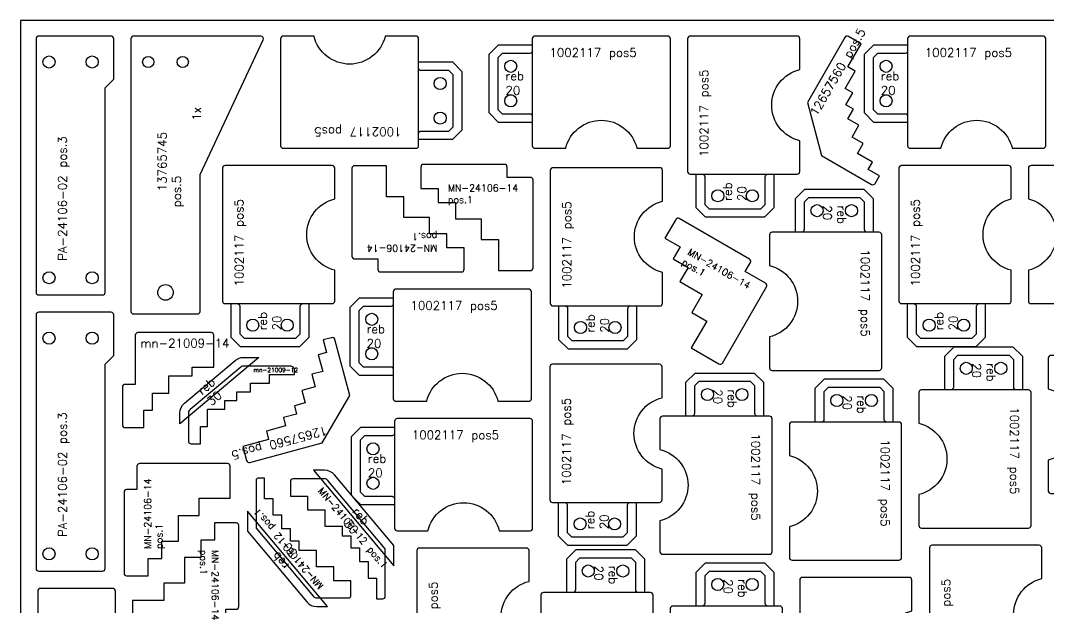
# Model space of a CAD drawing. Header units: millimetres. Extents: x 7875 to 10375, y -105 to 1860.
# Drawn here: x 7875 to 9066, y 1180 to 1860 of the extents above; entities that cross this region are included whole.
import ezdxf

# ---------------------------------------------------------------- set-up
doc = ezdxf.new("R2010")
doc.units = ezdxf.units.MM
for name, color, linetype in [('1002117', 7, 'Continuous'), ('12657560', 7, 'Continuous'), ('13765745v0', 7, 'Continuous'), ('MN-21009-12', 7, 'Continuous'), ('MN-21009-14', 7, 'Continuous'), ('MN-24106-12', 7, 'Continuous'), ('MN-24106-14', 7, 'Continuous'), ('PA-24106-02', 7, 'Continuous'), ('PA-25201-03', 7, 'Continuous'), ('reb 30', 6, 'Continuous'), ('Rebaixo', 6, 'Continuous'), ('sheet', 24, 'Continuous'), ('Texto', 7, 'Continuous')]:
    doc.layers.add(name, color=color, linetype=linetype)
doc.styles.get("Standard").update_dxf_attribs({"font": 'txt.shx'})

msp = doc.modelspace()

# ---------------------------------------------------------------- linework, layer by layer
at = {"layer": '1002117', "color": 4}
for points in [[(8179.4, 1842, 0.414214), (8176.4, 1839), (8176.4, 1715, 0.414214), (8179.4, 1712), (8333.4, 1712, 0.414214), (8336.4, 1715), (8336.4, 1729, -0.414214), (8339.4, 1732), (8371.4, 1732), (8376.4, 1737), (8376.4, 1797), (8371.4, 1802), (8339.4, 1802, -0.414214), (8336.4, 1805), (8336.4, 1839, 0.414214), (8333.4, 1842), (8297.7, 1842, -0.786796), (8215.1, 1842)], [(8625.1, 1712, 0.414214), (8628.1, 1715), (8628.1, 1839, 0.414214), (8625.1, 1842), (8471.1, 1842, 0.414214), (8468.1, 1839), (8468.1, 1825, -0.414214), (8465.1, 1822), (8433.1, 1822), (8428.1, 1817), (8428.1, 1757), (8433.1, 1752), (8465.1, 1752, -0.414214), (8468.1, 1749), (8468.1, 1715, 0.414214), (8471.1, 1712), (8506.8, 1712, -0.786796), (8589.4, 1712)], [(8778.1, 1839, 0.414214), (8775.1, 1842), (8651.1, 1842, 0.414214), (8648.1, 1839), (8648.1, 1685, 0.414214), (8651.1, 1682), (8665.1, 1682, -0.414214), (8668.1, 1679), (8668.1, 1647), (8673.1, 1642), (8733.1, 1642), (8738.1, 1647), (8738.1, 1679, -0.414214), (8741.1, 1682), (8775.1, 1682, 0.414214), (8778.1, 1685), (8778.1, 1720.7, -0.786796), (8778.1, 1803.3)], [(9060.1, 1712, 0.414214), (9063.1, 1715), (9063.1, 1839, 0.414214), (9060.1, 1842), (8906.1, 1842, 0.414214), (8903.1, 1839), (8903.1, 1825, -0.414214), (8900.1, 1822), (8868.1, 1822), (8863.1, 1817), (8863.1, 1757), (8868.1, 1752), (8900.1, 1752, -0.414214), (8903.1, 1749), (8903.1, 1715, 0.414214), (8906.1, 1712), (8941.7, 1712, -0.786796), (9024.4, 1712)], [(9043.1, 1535, 0.414214), (9046.1, 1532), (9170.1, 1532, 0.414214), (9173.1, 1535), (9173.1, 1689, 0.414214), (9170.1, 1692), (9156.1, 1692, -0.414214), (9153.1, 1695), (9153.1, 1727), (9148.1, 1732), (9088.1, 1732), (9083.1, 1727), (9083.1, 1695, -0.414214), (9080.1, 1692), (9046.1, 1692, 0.414214), (9043.1, 1689), (9043.1, 1653.3, -0.786796), (9043.1, 1570.7)], [(8239.1, 1689, 0.414214), (8236.1, 1692), (8112.1, 1692, 0.414214), (8109.1, 1689), (8109.1, 1535, 0.414214), (8112.1, 1532), (8126.1, 1532, -0.414214), (8129.1, 1529), (8129.1, 1497), (8134.1, 1492), (8194.1, 1492), (8199.1, 1497), (8199.1, 1529, -0.414214), (8202.1, 1532), (8236.1, 1532, 0.414214), (8239.1, 1535), (8239.1, 1570.7, -0.786796), (8239.1, 1653.3)], [(9023.1, 1689, 0.414214), (9020.1, 1692), (8896.1, 1692, 0.414214), (8893.1, 1689), (8893.1, 1535, 0.414214), (8896.1, 1532), (8910.1, 1532, -0.414214), (8913.1, 1529), (8913.1, 1497), (8918.1, 1492), (8978.1, 1492), (8983.1, 1497), (8983.1, 1529, -0.414214), (8986.1, 1532), (9020.1, 1532, 0.414214), (9023.1, 1535), (9023.1, 1570.7, -0.786796), (9023.1, 1653.3)], [(8619, 1686.4, 0.414214), (8616, 1689.4), (8492, 1689.4, 0.414214), (8489, 1686.4), (8489, 1532.4, 0.414214), (8492, 1529.4), (8506, 1529.4, -0.414214), (8509, 1526.4), (8509, 1494.4), (8514, 1489.4), (8574, 1489.4), (8579, 1494.4), (8579, 1526.4, -0.414214), (8582, 1529.4), (8616, 1529.4, 0.414214), (8619, 1532.4), (8619, 1568.1, -0.786796), (8619, 1650.7)], [(8743.1, 1457.7, 0.414214), (8746.1, 1454.7), (8870.1, 1454.7, 0.414214), (8873.1, 1457.7), (8873.1, 1611.7, 0.414214), (8870.1, 1614.7), (8856.1, 1614.7, -0.414214), (8853.1, 1617.7), (8853.1, 1649.7), (8848.1, 1654.7), (8788.1, 1654.7), (8783.1, 1649.7), (8783.1, 1617.7, -0.414214), (8780.1, 1614.7), (8746.1, 1614.7, 0.414214), (8743.1, 1611.7), (8743.1, 1576, -0.786796), (8743.1, 1493.4)], [(8464, 1418.8, 0.414214), (8467, 1421.8), (8467, 1545.8, 0.414214), (8464, 1548.8), (8310, 1548.8, 0.414214), (8307, 1545.8), (8307, 1531.8, -0.414214), (8304, 1528.8), (8272, 1528.8), (8267, 1523.8), (8267, 1463.8), (8272, 1458.8), (8304, 1458.8, -0.414214), (8307, 1455.8), (8307, 1421.8, 0.414214), (8310, 1418.8), (8345.7, 1418.8, -0.786796), (8428.3, 1418.8)], [(9066.1, 1315, 0.414214), (9069.1, 1312), (9193.1, 1312, 0.414214), (9196.1, 1315), (9196.1, 1469, 0.414214), (9193.1, 1472), (9179.1, 1472, -0.414214), (9176.1, 1475), (9176.1, 1507), (9171.1, 1512), (9111.1, 1512), (9106.1, 1507), (9106.1, 1475, -0.414214), (9103.1, 1472), (9069.1, 1472, 0.414214), (9066.1, 1469), (9066.1, 1433.3, -0.786796), (9066.1, 1350.7)], [(8916.1, 1275, 0.414214), (8919.1, 1272), (9043.1, 1272, 0.414214), (9046.1, 1275), (9046.1, 1429, 0.414214), (9043.1, 1432), (9029.1, 1432, -0.414214), (9026.1, 1435), (9026.1, 1467), (9021.1, 1472), (8961.1, 1472), (8956.1, 1467), (8956.1, 1435, -0.414214), (8953.1, 1432), (8919.1, 1432, 0.414214), (8916.1, 1429), (8916.1, 1393.3, -0.786796), (8916.1, 1310.7)], [(8618.5, 1458.7, 0.414214), (8615.5, 1461.7), (8491.5, 1461.7, 0.414214), (8488.5, 1458.7), (8488.5, 1304.7, 0.414214), (8491.5, 1301.7), (8505.5, 1301.7, -0.414214), (8508.5, 1298.7), (8508.5, 1266.7), (8513.5, 1261.7), (8573.5, 1261.7), (8578.5, 1266.7), (8578.5, 1298.7, -0.414214), (8581.5, 1301.7), (8615.5, 1301.7, 0.414214), (8618.5, 1304.7), (8618.5, 1340.3, -0.786796), (8618.5, 1423)], [(8616.1, 1244.6, 0.414214), (8619.1, 1241.6), (8743.1, 1241.6, 0.414214), (8746.1, 1244.6), (8746.1, 1398.6, 0.414214), (8743.1, 1401.6), (8729.1, 1401.6, -0.414214), (8726.1, 1404.6), (8726.1, 1436.6), (8721.1, 1441.6), (8661.1, 1441.6), (8656.1, 1436.6), (8656.1, 1404.6, -0.414214), (8653.1, 1401.6), (8619.1, 1401.6, 0.414214), (8616.1, 1398.6), (8616.1, 1363, -0.786796), (8616.1, 1280.3)], [(8766.1, 1237.7, 0.414214), (8769.1, 1234.7), (8893.1, 1234.7, 0.414214), (8896.1, 1237.7), (8896.1, 1391.7, 0.414214), (8893.1, 1394.7), (8879.1, 1394.7, -0.414214), (8876.1, 1397.7), (8876.1, 1429.7), (8871.1, 1434.7), (8811.1, 1434.7), (8806.1, 1429.7), (8806.1, 1397.7, -0.414214), (8803.1, 1394.7), (8769.1, 1394.7, 0.414214), (8766.1, 1391.7), (8766.1, 1356, -0.786796), (8766.1, 1273.4)], [(8465.5, 1268.8, 0.414214), (8468.5, 1271.8), (8468.5, 1395.8, 0.414214), (8465.5, 1398.8), (8311.5, 1398.8, 0.414214), (8308.5, 1395.8), (8308.5, 1381.8, -0.414214), (8305.5, 1378.8), (8273.5, 1378.8), (8268.5, 1373.8), (8268.5, 1313.8), (8273.5, 1308.8), (8305.5, 1308.8, -0.414214), (8308.5, 1305.8), (8308.5, 1271.8, 0.414214), (8311.5, 1268.8), (8347.2, 1268.8, -0.786796), (8429.8, 1268.8)], [(9058.5, 1249, 0.414214), (9055.5, 1252), (8931.5, 1252, 0.414214), (8928.5, 1249), (8928.5, 1095, 0.414214), (8931.5, 1092), (8945.5, 1092, -0.414214), (8948.5, 1089), (8948.5, 1057), (8953.5, 1052), (9013.5, 1052), (9018.5, 1057), (9018.5, 1089, -0.414214), (9021.5, 1092), (9055.5, 1092, 0.414214), (9058.5, 1095), (9058.5, 1130.7, -0.786796), (9058.5, 1213.3)], [(8464.3, 1245.8, 0.414214), (8461.3, 1248.8), (8337.3, 1248.8, 0.414214), (8334.3, 1245.8), (8334.3, 1091.8, 0.414214), (8337.3, 1088.8), (8351.3, 1088.8, -0.414214), (8354.3, 1085.8), (8354.3, 1053.8), (8359.3, 1048.8), (8419.3, 1048.8), (8424.3, 1053.8), (8424.3, 1085.8, -0.414214), (8427.3, 1088.8), (8461.3, 1088.8, 0.414214), (8464.3, 1091.8), (8464.3, 1127.5, -0.786796), (8464.3, 1210.1)], [(8478, 1040.2, 0.414214), (8481, 1037.2), (8605, 1037.2, 0.414214), (8608, 1040.2), (8608, 1194.2, 0.414214), (8605, 1197.2), (8591, 1197.2, -0.414214), (8588, 1200.2), (8588, 1232.2), (8583, 1237.2), (8523, 1237.2), (8518, 1232.2), (8518, 1200.2, -0.414214), (8515, 1197.2), (8481, 1197.2, 0.414214), (8478, 1194.2), (8478, 1158.5, -0.786796), (8478, 1075.9)], [(8628, 1024.6, 0.414214), (8631, 1021.6), (8755, 1021.6, 0.414214), (8758, 1024.6), (8758, 1178.6, 0.414214), (8755, 1181.6), (8741, 1181.6, -0.414214), (8738, 1184.6), (8738, 1216.6), (8733, 1221.6), (8673, 1221.6), (8668, 1216.6), (8668, 1184.6, -0.414214), (8665, 1181.6), (8631, 1181.6, 0.414214), (8628, 1178.6), (8628, 1143, -0.786796), (8628, 1060.3)], [(8908, 1211.7, 0.414214), (8905, 1214.7), (8781, 1214.7, 0.414214), (8778, 1211.7), (8778, 1057.7, 0.414214), (8781, 1054.7), (8795, 1054.7, -0.414214), (8798, 1051.7), (8798, 1019.7), (8803, 1014.7), (8863, 1014.7), (8868, 1019.7), (8868, 1051.7, -0.414214), (8871, 1054.7), (8905, 1054.7, 0.414214), (8908, 1057.7), (8908, 1093.4, -0.786796), (8908, 1176)]]:
    msp.add_lwpolyline(points, format="xyb", close=True, dxfattribs=at)
for centre in [(8443.1, 1807), (8878.1, 1807), (8361.4, 1787), (8443.1, 1767), (8878.1, 1767), (8361.4, 1747), (8683.1, 1657), (8723.1, 1657), (8798.1, 1639.7), (8838.1, 1639.7), (8144.1, 1507), (8184.1, 1507), (8282, 1513.8), (8928.1, 1507), (8968.1, 1507), (8524, 1504.4), (8564, 1504.4), (8282, 1473.8), (8971.1, 1457), (9011.1, 1457), (8671.1, 1426.6), (8711.1, 1426.6), (8821.1, 1419.7), (8861.1, 1419.7), (8283.5, 1363.8), (8283.5, 1323.8), (8523.5, 1276.7), (8563.5, 1276.7), (8533, 1222.2), (8573, 1222.2), (8683, 1206.6), (8723, 1206.6)]:
    msp.add_circle(centre, 7, dxfattribs=at)
at = {"layer": '12657560', "color": 5}
for points in [[(8849.2, 1833.1), (8834.5, 1841.6, 0.414214), (8830.4, 1840.5), (8786.9, 1765.2), (8803.4, 1703.7), (8861.4, 1670.2, 0.414214), (8865.5, 1671.3), (8870.5, 1679.9), (8857.5, 1687.4), (8862.5, 1696.1), (8845.2, 1706.1), (8851.7, 1717.4), (8838.7, 1724.9), (8846.7, 1738.7), (8833.7, 1746.2), (8840.2, 1757.5), (8831.5, 1762.5), (8839.5, 1776.3), (8830.9, 1781.3), (8842.4, 1801.3), (8833.7, 1806.3)], [(8132.6, 1366.6), (8137, 1350.2, 0.414214), (8140.7, 1348), (8224.7, 1370.5), (8256.5, 1425.7), (8239.2, 1490.4, 0.414214), (8235.5, 1492.5), (8225.8, 1489.9), (8229.7, 1475.4), (8220.1, 1472.8), (8225.2, 1453.5), (8212.7, 1450.2), (8216.6, 1435.7), (8201.1, 1431.5), (8205, 1417), (8192.4, 1413.7), (8195, 1404), (8179.6, 1399.9), (8182.2, 1390.2), (8159.9, 1384.3), (8162.5, 1374.6)]]:
    msp.add_lwpolyline(points, format="xyb", close=True, dxfattribs=at)
at = {"layer": '13765745v0', "color": 5}
msp.add_lwpolyline([(8080, 1520, 0.414214), (8083, 1523), (8083, 1680.3, -0.109518), (8083.3, 1681.6), (8156.1, 1837.7, 0.548619), (8153.4, 1842), (8006, 1842, 0.414214), (8003, 1839), (8003, 1523, 0.414214), (8006, 1520)], format="xyb", close=True, dxfattribs=at)
for centre, radius in [((8023, 1812), 6.5), ((8063, 1812), 6.5), ((8043, 1545), 9)]:
    msp.add_circle(centre, radius, dxfattribs=at)
at = {"layer": 'MN-21009-12', "color": 6}
msp.add_lwpolyline([(8091.6, 1389.7), (8091.6, 1409.7), (8111.6, 1409.7), (8111.6, 1419.7), (8125.6, 1419.7), (8125.6, 1429.7), (8141.6, 1429.7), (8141.6, 1439.7), (8163.6, 1439.7), (8163.6, 1449.7), (8192.6, 1449.7), (8192.6, 1454.7, 0.414214), (8187.6, 1459.7), (8133.5, 1459.7, 0.176327), (8130.3, 1458.5), (8071.4, 1409.2, 0.221695), (8069.6, 1405.3), (8069.6, 1372.7, 0.414214), (8072.6, 1369.7), (8083.6, 1369.7), (8083.6, 1389.7)], format="xyb", close=True, dxfattribs=at)
at = {"layer": 'MN-21009-14', "color": 5}
msp.add_lwpolyline([(8028, 1408.4), (8028, 1428.4), (8047, 1428.4), (8047, 1448.4), (8074, 1448.4), (8074, 1458.4), (8099, 1458.4), (8099, 1495.4, 0.414214), (8096, 1498.4), (8011, 1498.4, 0.414214), (8008, 1495.4), (8008, 1438.4), (7996, 1438.4, 0.414214), (7993, 1435.4), (7993, 1391.4, 0.414214), (7996, 1388.4), (8018, 1388.4), (8018, 1408.4)], format="xyb", close=True, dxfattribs=at)
at = {"layer": 'MN-24106-12', "color": 1}
for points in [[(8157.9, 1329.9), (8150.9, 1329.9, 0.414214), (8147.9, 1326.9), (8147.9, 1272), (8214.5, 1192.7, 0.221695), (8218.3, 1190.9), (8254.9, 1190.9, 0.414214), (8257.9, 1193.9), (8257.9, 1210.9), (8237.9, 1210.9), (8237.9, 1226.9), (8217.9, 1226.9), (8217.9, 1245.9), (8197.9, 1245.9), (8197.9, 1256.9), (8187.9, 1256.9), (8187.9, 1270.9), (8177.9, 1270.9), (8177.9, 1286.9), (8167.9, 1286.9), (8167.9, 1305.9), (8157.9, 1305.9)], [(8287.7, 1190), (8294.7, 1190, 0.414214), (8297.7, 1193), (8297.7, 1247.9), (8231.1, 1327.2, 0.221695), (8227.3, 1329), (8190.7, 1329, 0.414214), (8187.7, 1326), (8187.7, 1309), (8207.7, 1309), (8207.7, 1293), (8227.7, 1293), (8227.7, 1274), (8247.7, 1274), (8247.7, 1263), (8257.7, 1263), (8257.7, 1249), (8267.7, 1249), (8267.7, 1233), (8277.7, 1233), (8277.7, 1214), (8287.7, 1214)]]:
    msp.add_lwpolyline(points, format="xyb", close=True, dxfattribs=at)
at = {"layer": 'MN-24106-14', "color": 5}
for points in [[(8299.1, 1655.8), (8299.1, 1691.8), (8262.1, 1691.8, 0.414214), (8259.1, 1688.8), (8259.1, 1586.8, 0.414214), (8262.1, 1583.8), (8289.1, 1583.8), (8289.1, 1571.8, 0.414214), (8292.1, 1568.8), (8386.1, 1568.8, 0.414214), (8389.1, 1571.8), (8389.1, 1596.8), (8369.1, 1596.8), (8369.1, 1612.8), (8349.1, 1612.8), (8349.1, 1631.8), (8319.1, 1631.8), (8319.1, 1655.8)], [(8429, 1606.3), (8429, 1570.3), (8466, 1570.3, 0.414214), (8469, 1573.3), (8469, 1675.3, 0.414214), (8466, 1678.3), (8439, 1678.3), (8439, 1690.3, 0.414214), (8436, 1693.3), (8342, 1693.3, 0.414214), (8339, 1690.3), (8339, 1665.3), (8359, 1665.3), (8359, 1649.3), (8379, 1649.3), (8379, 1630.3), (8409, 1630.3), (8409, 1606.3)], [(8670.4, 1511.7), (8652.4, 1480.6), (8684.4, 1462.1, 0.414214), (8688.5, 1463.1), (8739.5, 1551.5, 0.414214), (8738.4, 1555.6), (8715, 1569.1), (8721, 1579.5, 0.414214), (8719.9, 1583.6), (8638.5, 1630.6, 0.414214), (8634.4, 1629.5), (8621.9, 1607.8), (8639.3, 1597.8), (8631.3, 1584), (8648.6, 1574), (8639.1, 1557.5), (8665.1, 1542.5), (8653.1, 1521.7)], [(8081.9, 1306.6), (8117.9, 1306.6), (8117.9, 1343.6, 0.414214), (8114.9, 1346.6), (8012.9, 1346.6, 0.414214), (8009.9, 1343.6), (8009.9, 1316.6), (7997.9, 1316.6, 0.414214), (7994.9, 1313.6), (7994.9, 1219.6, 0.414214), (7997.9, 1216.6), (8022.9, 1216.6), (8022.9, 1236.6), (8038.9, 1236.6), (8038.9, 1256.6), (8057.9, 1256.6), (8057.9, 1286.6), (8081.9, 1286.6)], [(8040.9, 1187.9), (8004.9, 1187.9), (8004.9, 1150.9, 0.414214), (8007.9, 1147.9), (8109.9, 1147.9, 0.414214), (8112.9, 1150.9), (8112.9, 1177.9), (8124.9, 1177.9, 0.414214), (8127.9, 1180.9), (8127.9, 1274.9, 0.414214), (8124.9, 1277.9), (8099.9, 1277.9), (8099.9, 1257.9), (8083.9, 1257.9), (8083.9, 1237.9), (8064.9, 1237.9), (8064.9, 1207.9), (8040.9, 1207.9)]]:
    msp.add_lwpolyline(points, format="xyb", close=True, dxfattribs=at)
at = {"layer": 'PA-24106-02', "color": 5}
for points in [[(7973, 1782), (7983, 1792), (7983, 1839, 0.414214), (7980, 1842), (7896, 1842, 0.414214), (7893, 1839), (7893, 1545, 0.414214), (7896, 1542), (7970, 1542, 0.414214), (7973, 1545)], [(7973, 1462), (7983, 1472), (7983, 1519, 0.414214), (7980, 1522), (7896, 1522, 0.414214), (7893, 1519), (7893, 1225, 0.414214), (7896, 1222), (7970, 1222, 0.414214), (7973, 1225)]]:
    msp.add_lwpolyline(points, format="xyb", close=True, dxfattribs=at)
for centre in [(7908, 1812), (7958, 1812), (7908, 1562), (7958, 1562), (7908, 1492), (7958, 1492), (7908, 1242), (7958, 1242)]:
    msp.add_circle(centre, 7, dxfattribs=at)
at = {"layer": 'PA-25201-03', "color": 5}
msp.add_lwpolyline([(7974.9, 1142), (7984.9, 1152), (7984.9, 1199, 0.414214), (7981.9, 1202), (7897.9, 1202, 0.414214), (7894.9, 1199), (7894.9, 810, 0.414214), (7897.9, 807), (7971.9, 807, 0.414214), (7974.9, 810)], format="xyb", close=True, dxfattribs=at)
at = {"layer": 'reb 30', "color": 6}
msp.add_lwpolyline([(8059.6, 1392.8), (8059.6, 1405.3, -0.221695), (8065, 1416.8), (8123.8, 1466.2, -0.176327), (8133.5, 1469.7), (8151.3, 1469.7)], format="xyb", close=True, dxfattribs=at)
at = {"layer": 'Rebaixo', "color": 4}
for points in [[(8468.1, 1742), (8428.9, 1742), (8418.1, 1752.9), (8418.1, 1821.1), (8428.9, 1832), (8468.1, 1832)], [(8903.1, 1742), (8863.9, 1742), (8853.1, 1752.9), (8853.1, 1821.1), (8863.9, 1832), (8903.1, 1832)], [(8336.4, 1812), (8375.5, 1812), (8386.4, 1801.1), (8386.4, 1732.9), (8375.5, 1722), (8336.4, 1722)], [(8748.1, 1682), (8748.1, 1642.9), (8737.2, 1632), (8668.9, 1632), (8658.1, 1642.9), (8658.1, 1682)], [(8773.1, 1614.7), (8773.1, 1653.9), (8783.9, 1664.7), (8852.2, 1664.7), (8863.1, 1653.9), (8863.1, 1614.7)], [(8307, 1448.8), (8267.9, 1448.8), (8257, 1459.7), (8257, 1528), (8267.9, 1538.8), (8307, 1538.8)], [(8209.1, 1532), (8209.1, 1492.9), (8198.3, 1482), (8130, 1482), (8119.1, 1492.9), (8119.1, 1532)], [(8589, 1529.4), (8589, 1490.2), (8578.2, 1479.4), (8509.9, 1479.4), (8499, 1490.2), (8499, 1529.4)], [(8993.1, 1532), (8993.1, 1492.9), (8982.2, 1482), (8913.9, 1482), (8903.1, 1492.9), (8903.1, 1532)], [(8946.1, 1432), (8946.1, 1471.1), (8956.9, 1482), (9025.2, 1482), (9036.1, 1471.1), (9036.1, 1432)], [(8646.1, 1401.6), (8646.1, 1440.8), (8656.9, 1451.6), (8725.2, 1451.6), (8736.1, 1440.8), (8736.1, 1401.6)], [(8796.1, 1394.7), (8796.1, 1433.9), (8806.9, 1444.7), (8875.2, 1444.7), (8886.1, 1433.9), (8886.1, 1394.7)], [(8308.5, 1298.8), (8269.4, 1298.8), (8258.5, 1309.7), (8258.5, 1378), (8269.4, 1388.8), (8308.5, 1388.8)], [(8588.5, 1301.7), (8588.5, 1262.5), (8577.7, 1251.7), (8509.4, 1251.7), (8498.5, 1262.5), (8498.5, 1301.7)], [(8508, 1197.2), (8508, 1236.4), (8518.9, 1247.2), (8587.2, 1247.2), (8598, 1236.4), (8598, 1197.2)], [(8658, 1181.6), (8658, 1220.8), (8668.9, 1231.6), (8737.2, 1231.6), (8748, 1220.8), (8748, 1181.6)]]:
    msp.add_lwpolyline(points, close=True, dxfattribs=at)
at = {"layer": 'Rebaixo', "color": 1}
for points in [[(8307.7, 1228.2), (8307.7, 1251.6), (8238.8, 1333.7, 0.221695), (8227.3, 1339), (8214.7, 1339)], [(8137.9, 1291.7), (8137.9, 1268.4), (8206.8, 1186.3, 0.221695), (8218.3, 1180.9), (8230.9, 1180.9)]]:
    msp.add_lwpolyline(points, format="xyb", close=True, dxfattribs=at)
at = {"layer": 'sheet', "color": 7}
msp.add_lwpolyline([(7875, 0), (10375, 0), (10375, 1860), (7875, 1860)], close=True, dxfattribs=at)

# ---------------------------------------------------------------- texts
at = {"layer": 'reb 30', "color": 6, "insert": (8078.9, 1433.2), "char_height": 10, "attachment_point": 1, "rotation": 40.7839}
msp.add_mtext_dynamic_manual_height_columns('reb 30', width=43.323, gutter_width=12.5, heights=[0], dxfattribs=at)
at = {"layer": 'Rebaixo', "color": 4, "char_height": 10, "attachment_point": 1}
for insert in [(8437, 1800.8), (8872, 1800.8), (8276, 1507.6), (8277.5, 1357.6)]:
    msp.add_mtext_dynamic_manual_height_columns('reb\\P20', width=33.653, gutter_width=12.5, heights=[0], dxfattribs=dict(at, insert=insert))
for insert, rotation in [((8689.3, 1651), 90), ((8831.8, 1645.8), 270), ((8150.4, 1501), 90), ((8530.3, 1498.3), 90), ((8934.3, 1501), 90), ((9004.8, 1463), 270), ((8704.8, 1432.7), 270), ((8854.8, 1425.8), 270), ((8529.8, 1270.6), 90), ((8566.8, 1228.3), 270), ((8716.8, 1212.7), 270)]:
    msp.add_mtext_dynamic_manual_height_columns('reb\\P20', width=33.653, gutter_width=12.5, heights=[0], dxfattribs=dict(at, insert=insert, rotation=rotation))
at = {"layer": 'Rebaixo', "color": 1, "char_height": 10, "attachment_point": 3}
for insert, rotation in [((8280.3, 1281), 310), ((8165.3, 1239), 130)]:
    msp.add_mtext_dynamic_manual_height_columns('reb 30', width=41.3, gutter_width=12.5, heights=[0], dxfattribs=dict(at, insert=insert, rotation=rotation))
at = {"layer": 'Texto', "color": 5, "attachment_point": 1}
for s, insert, char_height, width, rotation in [('12657560 pos.5', (8789.3, 1753.5), 10, 151.221, 60), ('{\\W3.46029; }1x', (8074.1, 1744.1), 10, 39.992, 90), ('{\\W2.078104; }13765745 pos.5', (8034.2, 1643.7), 10, 114.263, 90), ('PA-24106-02 pos.3', (7918.5, 1581.5), 10, 196.507, 90), ('MN-24106-14 pos.1', (8357.9, 1592.2), 8, 98.807, 180), ('MN-24106-14 pos.1', (8651.3, 1596.3), 8, 98.807, 330), ('PA-24106-02 pos.3', (7918.5, 1261.5), 10, 196.507, 90), ('12657560 pos.5', (8231.2, 1380.4), 10, 151.221, 195), ('MN-24106-14 pos.1', (8018.2, 1247.8), 8, 98.807, 90), ('MN-24106-14 pos.1', (8104.6, 1246.7), 8, 98.807, 270)]:
    msp.add_mtext(s, dxfattribs=dict(at, insert=insert, char_height=char_height, width=width, rotation=rotation))
at = {"layer": 'Texto', "color": 4, "char_height": 10, "width": 126.181, "attachment_point": 1}
for insert in [(8488, 1827.9), (8923, 1827.9), (8327, 1534.8), (8328.5, 1384.8)]:
    msp.add_mtext('1002117 pos5', dxfattribs=dict(at, insert=insert))
for insert, rotation in [((8662.1, 1702), 90), ((8316.4, 1726.1), 180), ((8123.2, 1552), 90), ((8503.1, 1549.3), 90), ((8907.1, 1552), 90), ((8859, 1594.8), 270), ((8502.6, 1321.6), 90), ((9032, 1412), 270), ((8732, 1381.7), 270), ((8882, 1374.8), 270), ((8348.4, 1108.8), 90), ((8942.6, 1112), 90)]:
    msp.add_mtext('1002117 pos5', dxfattribs=dict(at, insert=insert, rotation=rotation))
at = {"layer": 'Texto', "color": 5, "attachment_point": 1}
for s, insert, char_height, width in [('MN-24106-14 pos.1', (8370.2, 1669.9), 8, 98.807), ('mn-21009-14', (8013.9, 1491.1), 10, 73.077)]:
    msp.add_mtext(s, dxfattribs=dict(at, insert=insert, char_height=char_height, width=width))
at = {"layer": 'Texto', "color": 6, "insert": (8144.9, 1457.6), "char_height": 5, "width": 130.669, "attachment_point": 1}
msp.add_mtext('mn-21009-12', dxfattribs=at)
at = {"layer": 'Texto', "color": 1, "char_height": 8, "width": 165.391, "attachment_point": 1}
for insert, rotation in [((8225.3, 1319.9), 310), ((8220.3, 1200), 130)]:
    msp.add_mtext('MN-24106-12 pos.1', dxfattribs=dict(at, insert=insert, rotation=rotation))

doc.saveas('drawing.dxf')
